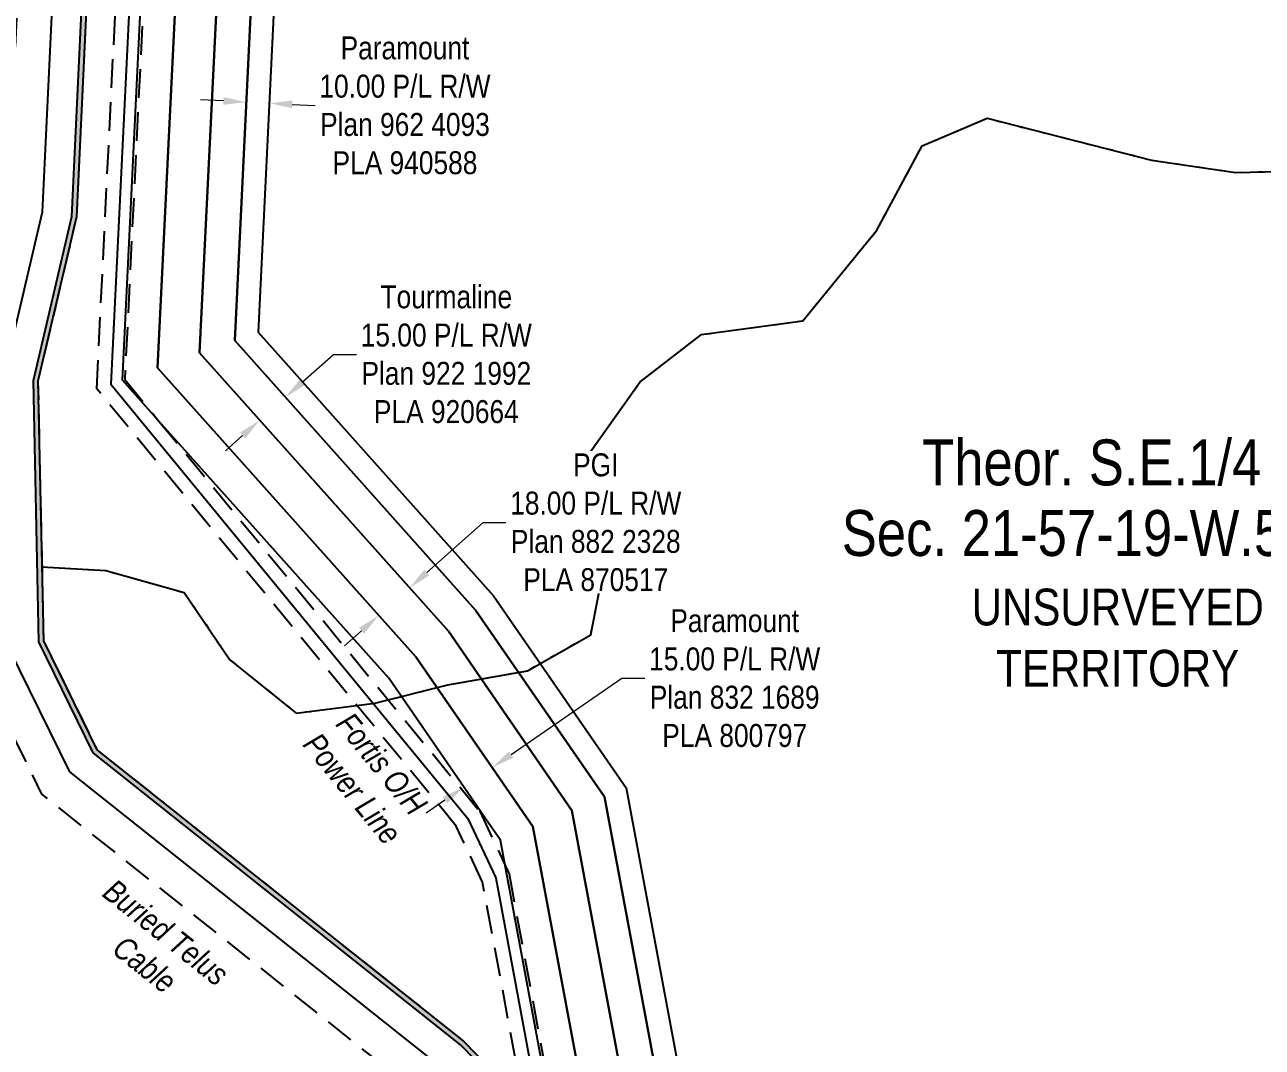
# Model space of a CAD drawing. Extents: x 511972 to 519868, y 5975265 to 5984215.
# Drawn here: x 515678 to 516216, y 5976514 to 5976960 of the extents above; entities that cross this region are included whole.
import ezdxf
from ezdxf.enums import TextEntityAlignment as Align

# ---------------------------------------------------------------- set-up
doc = ezdxf.new("R2010")
doc.units = 0
doc.header["$LTSCALE"] = 5
doc.header["$PDSIZE"] = 0.5
for name, pattern in [('foc-ACCESSROAD', [3.75, 2.5, -1.25]), ('foc-FLOWLINE', [3.75, 2.5, -1.25]), ('foc-WHEELTRACKS', [2, 0.4, -1.6])]:
    doc.linetypes.add(name, pattern=pattern)
doc.layers.get('Defpoints').update_dxf_attribs({"color": 9})
for name, color, linetype in [('AS-POWER', 104, 'foc-POWER'), ('AS-POWER-T', 104, 'Continuous'), ('AS-TELEPHONE-T', 224, 'Continuous'), ('AS-TELUS', 224, 'foc-TEL'), ('C-SYMBOL', 7, 'Continuous'), ('F-AR', 190, 'foc-ACCESSROAD'), ('F-EZE', 190, 'foc-FLOWLINE'), ('F-RW', 190, 'Continuous'), ('L-UNS-T', 3, 'Continuous'), ('P-TEMP-H', 41, 'Continuous'), ('P-TEMP_WORKSPACE', 46, 'Continuous'), ('T-WATER-P3', 160, 'foc-WHEELTRACKS')]:
    doc.layers.add(name, color=color, linetype=linetype)
doc.layers.add('F-RW-T', color=190, linetype='Continuous', lineweight=9)
doc.styles.add('175L', font='ARIALN.TTF', dxfattribs={"height": 20})
doc.styles.add('80CG', font='ARIALN.TTF', dxfattribs={"height": 10})
doc.styles.add('80L', font='ARIALN.TTF', dxfattribs={"height": 10})
doc.styles.add('foc-LtypeFont', font='ARIALN.TTF', dxfattribs={"height": 7.35})
doc.linetypes.add('foc-POWER', pattern='A,6,-1,["P",foc-LtypeFont,S=0.2,R=0,X=-0.625,Y=-0.75],-1.24,4', length=12.24)
doc.linetypes.add('foc-TEL', pattern='A,2,-1,["T",foc-LtypeFont,S=0.2,R=0,X=-0.425,Y=-0.75],-1.24,8', length=12.24)
doc.linetypes.add('foc-TOPO-flowdirection-NOLINE', pattern='A,0,[">",foc-LtypeFont,S=0.3,R=0,X=0,Y=-0.945],-20,[">",foc-LtypeFont,S=0.3,R=0,X=0,Y=-0.945],0', length=20)
doc.dimstyles.new('Compass 5 000', dxfattribs={"dimscale": 5, "dimtxt": 9, "dimasz": 2, "dimexe": 0.2, "dimexo": 0.0625, "dimgap": 0.5, "dimtad": 0, "dimtih": 1, "dimtoh": 1, "dimzin": 0, "dimdsep": 46, "dimtxsty": '80CG', "dimcen": 0.1, "dimse1": 1, "dimse2": 1, "dimclrd": 256, "dimclrt": 256, "dimaunit": 1, "dimadec": 4, "dimazin": 0, "dimtfac": 0.06, "dimtofl": 0, "dimtmove": 0, "dimatfit": 1, "dimfxl": 0.2, "dimtolj": 1, "dimtzin": 0, "dimlwd": -1, "dimarcsym": 0})

# ---------------------------------------------------------------- blocks, each defined once
blk = doc.blocks.new('*D463')
at = {"layer": 'Defpoints', "color": 0, "transparency": 16777216}
for p in [(515784.21, 5976925.49), (515773.85, 5976918.38), (515783.84, 5976917.89)]:
    blk.add_point(p, dxfattribs=at)
at = {"layer": 'F-RW-T', "transparency": 16777216}
for p, q in [((515764.24, 5976926.46), (515754.25, 5976926.95)), ((515794.19, 5976925), (515804.18, 5976924.51))]:
    blk.add_line(p, q, dxfattribs=at)
for points in [[(515764.32, 5976928.12), (515764.16, 5976924.79), (515774.22, 5976925.97)], [(515794.28, 5976926.66), (515794.11, 5976923.33), (515784.21, 5976925.49)]]:
    blk.add_solid(points, dxfattribs=at)
at = {"layer": 'F-RW-T', "transparency": 16777216, "insert": (515843.27, 5976924.51), "char_height": 10, "attachment_point": 5, "style": '80CG'}
blk.add_mtext('\\A1;Paramount\\P10.00 P/L R/W\\PPlan 962 4093\\PPLA 940588', dxfattribs=at)
blk = doc.blocks.new('*D464')
at = {"layer": 'Defpoints', "color": 0, "transparency": 16777216}
for p in [(515789.41, 5976799.48), (515791.25, 5976797.42), (515778.23, 5976789.5)]:
    blk.add_point(p, dxfattribs=at)
at = {"layer": 'F-RW-T', "transparency": 16777216}
for p, q in [((515798.71, 5976804.08), (515812.18, 5976816.1)), ((515812.18, 5976816.1), (515822.18, 5976816.1)), ((515772.61, 5976780.78), (515765.15, 5976774.12))]:
    blk.add_line(p, q, dxfattribs=at)
for points in [[(515797.6, 5976805.32), (515799.82, 5976802.84), (515791.25, 5976797.42)], [(515771.5, 5976782.02), (515773.72, 5976779.53), (515780.07, 5976787.44)]]:
    blk.add_solid(points, dxfattribs=at)
at = {"layer": 'F-RW-T', "transparency": 16777216, "insert": (515861.27, 5976816.1), "char_height": 10, "attachment_point": 5, "style": '80CG'}
blk.add_mtext('\\A1;Tourmaline\\P15.00 P/L R/W\\PPlan 922 1992\\PPLA 920664', dxfattribs=at)
blk = doc.blocks.new('*D465')
at = {"layer": 'Defpoints', "color": 0, "transparency": 16777216}
for p in [(515830.25, 5976731.23), (515816.83, 5976719.25), (515845.29, 5976714.38)]:
    blk.add_point(p, dxfattribs=at)
at = {"layer": 'F-RW-T', "transparency": 16777216}
for p, q in [((515852.75, 5976721.04), (515877.24, 5976742.9)), ((515877.24, 5976742.9), (515887.24, 5976742.9)), ((515824.41, 5976695.74), (515816.95, 5976689.08))]:
    blk.add_line(p, q, dxfattribs=at)
for points in [[(515851.64, 5976722.29), (515853.86, 5976719.8), (515845.29, 5976714.38)], [(515823.3, 5976696.99), (515825.52, 5976694.5), (515831.87, 5976702.4)]]:
    blk.add_solid(points, dxfattribs=at)
at = {"layer": 'F-RW-T', "transparency": 16777216, "insert": (515926.32, 5976742.9), "char_height": 10, "attachment_point": 5, "style": '80CG', "bg_fill": 3, "box_fill_scale": 1.1, "bg_fill_color": 256, "bg_fill_true_color": 13158600, "bg_fill_transparency": 0}
blk.add_mtext('\\A1;PGI \\P18.00 P/L R/W\\PPlan 882 2328\\PPLA 870517', dxfattribs=at)
blk = doc.blocks.new('*D466')
at = {"layer": 'Defpoints', "color": 0, "transparency": 16777216}
for p in [(515870.52, 5976651.66), (515858.18, 5976643.16), (515881.24, 5976636.11)]:
    blk.add_point(p, dxfattribs=at)
at = {"layer": 'F-RW-T', "transparency": 16777216}
for p, q in [((515889.48, 5976641.78), (515937.72, 5976675.03)), ((515937.72, 5976675.03), (515947.72, 5976675.03)), ((515860.66, 5976621.92), (515852.43, 5976616.25))]:
    blk.add_line(p, q, dxfattribs=at)
for points in [[(515888.53, 5976643.15), (515890.42, 5976640.41), (515881.24, 5976636.11)], [(515859.72, 5976623.3), (515861.61, 5976620.55), (515868.9, 5976627.6)]]:
    blk.add_solid(points, dxfattribs=at)
at = {"layer": 'F-RW-T', "transparency": 16777216, "insert": (515986.8, 5976675.03), "char_height": 10, "attachment_point": 5, "style": '80CG'}
blk.add_mtext('\\A1;Paramount\\P15.00 P/L R/W\\PPlan 832 1689\\PPLA 800797', dxfattribs=at)

msp = doc.modelspace()

# ---------------------------------------------------------------- hatches: boundary and pattern name
at = {"layer": 'P-TEMP-H'}
h = msp.add_hatch(color=256, dxfattribs=at)
h.dxf.hatch_style = 1
h.paths.add_polyline_path([(519039.308, 5977246.817), (519040.503, 5977225.676), (519031.892, 5977162.661), (519002.81, 5977129.239), (518950.888, 5977082.045), (518836.345, 5977007.945), (518819.786, 5976988.947), (518773.087, 5976837.636), (518757.58, 5976787.392), (518671.11, 5976716.603), (518506.374, 5976679.903), (518348.182, 5976683.041), (518348.329, 5976699.954), (518328.117, 5976700.13), (518053.69, 5976641.825), (517980.701, 5976647.168), (517950.352, 5976649.389), (517894.984, 5976663.858), (517808.012, 5976687.313), (517576.881, 5976649.573), (517494.586, 5976644.063), (517269.826, 5976708.729), (517147.071, 5976725.819), (517036.557, 5976741.205), (517009.529, 5976723.72), (516851.159, 5976621.27), (516635.748, 5976477.054), (516416.666, 5976336.586), (516357.029, 5976295.087), (516293.178, 5976249.926), (516274.41, 5976236.637), (516261.979, 5976227.831), (516212.042, 5976192.463), (516179.15, 5976170.131), (516068.309, 5976099.27), (516037.555, 5976082.329), (516032.965, 5976079.8), (516020.417, 5976076.767), (516014.176, 5976075.259), (516001.002, 5976073.681), (515996.826, 5976073.18), (515984.243, 5976071.673), (515977.306, 5976070.841), (515983.999, 5976082.848), (516003.78, 5976118.328), (516012.294, 5976133.6), (516014.17, 5976136.965), (516014.288, 5976142.298), (516014.811, 5976165.881), (516014.929, 5976171.212), (516015.422, 5976193.43), (516018.46, 5976330.423), (516003.542, 5976357.447), (516000.398, 5976363.142), (515980.464, 5976399.25), (515907.384, 5976474.367), (515893.553, 5976488.584), (515867.461, 5976515.404), (515707.572, 5976642.581), (515683.951, 5976690.882), (515681.53, 5976804.666), (515698.302, 5976876.217), (515703.917, 5976996.54), (515704.194, 5977002.468), (515704.719, 5977013.715), (515703.854, 5977014.886), (515682.989, 5977043.142), (515518.306, 5977134.111), (515415.974, 5977190.636), (515385.148, 5977207.664), (515327.158, 5977239.698), (515251.89, 5977266.369), (515233.034, 5977273.05), (515022.513, 5977347.656), (514959.417, 5977374.749), (514950.203, 5977378.58), (514857.871, 5977416.89), (514848.648, 5977420.73), (514842.487, 5977423.286), (514839.106, 5977424.69), (514833.562, 5977426.992), (514724.088, 5977472.513), (514717.579, 5977475.219), (514693.85, 5977485.732), (514378.419, 5977625.475), (514363.494, 5977632.089), (514348.57, 5977638.701), (514338.618, 5977643.111), (514326.662, 5977648.408), (514314.194, 5977653.933), (514202.077, 5977745.634), (514185.874, 5977782.259), (514185.058, 5977795.031), (514183.132, 5977825.181), (514156.798, 5978237.545), (514159.122, 5978252.233), (514164.601, 5978266.056), (514172.973, 5978278.343), (514305.736, 5978402.563), (514333.165, 5978441.871), (514351.823, 5978486.02), (514377.442, 5978618.905), (514381.015, 5978621.773), (514594.441, 5978793.597), (514576.66, 5978815.369), (514690.54, 5978907.014), (514720.627, 5978931.227), (514840.617, 5979027.789), (514872.005, 5979042.436), (514872.729, 5979042.773), (514881.124, 5979046.69), (514921.096, 5979055.704), (514959.761, 5979059.853), (514965.434, 5979060.462), (514993.972, 5979063.999), (515037.687, 5979092.063), (515050.295, 5979100.157), (515156.829, 5979168.553), (515249.98, 5979197.491), (515349.347, 5979234.716), (515382.644, 5979257.638), (515406.465, 5979281.211), (515423.176, 5979312.517), (515451.48, 5979414.512), (515453.06, 5979428.271), (515469.158, 5979568.549), (515511.174, 5979653.638), (515545.903, 5979723.97), (515688.11, 5979934.252), (515688.111, 5979934.253), (515689.766, 5979933.134), (515689.765, 5979933.132), (515547.635, 5979722.963), (515512.966, 5979652.753), (515471.104, 5979567.976), (515455.046, 5979428.043), (515453.448, 5979414.128), (515425.043, 5979311.771), (515408.086, 5979280.003), (515383.924, 5979256.092), (515350.278, 5979232.931), (515250.628, 5979195.599), (515157.68, 5979166.724), (515051.375, 5979098.475), (515038.767, 5979090.381), (514994.669, 5979062.071), (514965.664, 5979058.476), (514959.975, 5979057.865), (514921.424, 5979053.729), (514881.774, 5979044.787), (514873.574, 5979040.962), (514872.851, 5979040.624), (514841.682, 5979026.08), (514721.88, 5978929.67), (514691.793, 5978905.457), (514579.482, 5978815.074), (514597.262, 5978793.302), (514382.267, 5978620.215), (514379.266, 5978617.806), (514353.746, 5978485.436), (514334.924, 5978440.899), (514307.255, 5978401.247), (514174.5, 5978277.035), (514166.378, 5978265.113), (514161.061, 5978251.702), (514158.807, 5978237.451), (514185.127, 5977825.309), (514187.053, 5977795.158), (514187.846, 5977782.742), (514203.712, 5977746.879), (514315.25, 5977655.651), (514327.472, 5977650.235), (514339.428, 5977644.938), (514349.379, 5977640.528), (514364.304, 5977633.916), (514379.229, 5977627.303), (514694.659, 5977487.56), (514718.367, 5977477.056), (514724.855, 5977474.359), (514834.329, 5977428.838), (514839.873, 5977426.536), (514843.253, 5977425.132), (514849.415, 5977422.576), (514858.638, 5977418.736), (514950.97, 5977380.426), (514960.195, 5977376.59), (515023.242, 5977349.519), (515233.702, 5977274.934), (515252.557, 5977268.253), (515327.981, 5977241.527), (515386.115, 5977209.413), (515416.94, 5977192.386), (515519.273, 5977135.86), (515684.338, 5977044.681), (515705.461, 5977016.074), (515706.748, 5977014.331), (515706.19, 5977002.375), (515705.914, 5976996.447), (515700.29, 5976875.94), (515683.533, 5976804.456), (515685.94, 5976691.364), (515709.17, 5976643.864), (515868.805, 5976516.889), (515894.986, 5976489.978), (515908.817, 5976475.761), (515982.084, 5976400.452), (516002.148, 5976364.108), (516005.292, 5976358.413), (516020.471, 5976330.918), (516017.42, 5976193.386), (516016.928, 5976171.167), (516016.81, 5976165.836), (516016.287, 5976142.254), (516016.157, 5976136.425), (516014.04, 5976132.627), (516005.526, 5976117.355), (515985.745, 5976081.874), (515980.961, 5976073.292), (515984.005, 5976073.657), (515996.588, 5976075.165), (516000.764, 5976075.665), (516013.822, 5976077.23), (516019.947, 5976078.71), (516032.235, 5976081.68), (516036.591, 5976084.079), (516067.287, 5976100.989), (516178.05, 5976171.8), (516210.903, 5976194.106), (516260.824, 5976229.462), (516273.255, 5976238.268), (516292.024, 5976251.558), (516355.881, 5976296.724), (516415.555, 5976338.249), (516634.653, 5976478.726), (516850.06, 5976622.94), (517008.443, 5976725.398), (517036.096, 5976743.287), (517147.346, 5976727.798), (517270.242, 5976710.689), (517494.802, 5976646.081), (517576.653, 5976651.561), (517808.116, 5976689.355), (517895.497, 5976665.79), (517950.681, 5976651.369), (517980.847, 5976649.161), (518053.553, 5976643.84), (518327.916, 5976702.13), (518350.345, 5976701.935), (518350.198, 5976685), (518506.174, 5976681.906), (518670.212, 5976718.451), (518755.848, 5976788.557), (518771.177, 5976838.225), (518818.001, 5976989.941), (518835.023, 5977009.471), (518949.665, 5977083.634), (519001.379, 5977130.639), (519029.992, 5977163.523), (519038.496, 5977225.756), (519037.331, 5977246.384)])

# ---------------------------------------------------------------- linework, layer by layer
at = {"layer": 'AS-POWER', "flags": 128}
msp.add_lwpolyline([(514837.306, 5977426.451), (514826.48, 5977397.961), (514831.007, 5977396.147), (515359.585, 5977184.262), (515522.104, 5977102.075), (515624.66, 5977050.21), (515708.915, 5977007.717), (515720.324, 5977001.832), (515724.878, 5976999.542), (515715.199, 5976803.163), (515870.698, 5976613.863), (515882.809, 5976588.022), (515900.88, 5976491.077), (515904.179, 5976473.383), (516006.446, 5976368.289), (516009.78, 5976364.861), (516011.087, 5976359.954), (516015.75, 5976342.427), (516012.439, 5976193.212), (516012.085, 5976177.261), (515991.612, 5976080.631), (515989.871, 5976072.415), (515985.465, 5976051.617), (515945.585, 5975863.399), (515939.381, 5975834.118), (515958.643, 5975708.594), (515960.917, 5975693.776), (515986.882, 5975524.589), (515979.697, 5975499.415), (515885.703, 5975384.882), (515806.586, 5975288.486)], dxfattribs=at)
at = {"layer": 'AS-TELUS', "flags": 128}
msp.add_lwpolyline([(514173.056, 5977779.12), (514191.451, 5977737.541), (514307.326, 5977642.765), (514321.399, 5977636.529), (514333.355, 5977631.232), (514343.306, 5977626.822), (514358.232, 5977620.21), (514373.156, 5977613.597), (514688.587, 5977473.853), (514712.453, 5977463.28), (514719.101, 5977460.516), (514828.573, 5977414.996), (514834.124, 5977412.691), (514837.503, 5977411.287), (514843.662, 5977408.733), (514852.884, 5977404.893), (514945.225, 5977366.579), (514954.36, 5977362.781), (515017.775, 5977335.551), (515228.694, 5977260.804), (515247.551, 5977254.123), (515321.811, 5977227.809), (515378.866, 5977196.291), (515409.691, 5977179.264), (515512.024, 5977122.738), (515674.223, 5977033.142), (515691.525, 5977009.71), (515691.216, 5977003.074), (515690.939, 5976997.145), (515685.379, 5976878.017), (515668.505, 5976806.032), (515671.023, 5976687.744), (515697.19, 5976634.238), (515858.725, 5976505.752), (515884.24, 5976479.524), (515898.072, 5976465.307), (515969.934, 5976391.442), (515989.024, 5976356.863), (515992.168, 5976351.168), (516005.394, 5976327.21), (516002.433, 5976193.718), (516001.94, 5976171.5), (516001.822, 5976166.168), (516001.299, 5976142.586), (516001.252, 5976140.475), (516000.946, 5976139.926), (515992.432, 5976124.655), (515972.652, 5976089.174), (515967.867, 5976080.592), (515955.953, 5976059.222)], dxfattribs=at)
at = {"layer": 'F-AR', "flags": 128}
for points in [[(515994.865, 5980334.331), (515927.111, 5980234.134), (515591.43, 5979737.725), (515571.904, 5979708.853), (515569.724, 5979704.439), (515511.39, 5979586.302), (515498.374, 5979559.943), (515483.276, 5979428.38), (515481.007, 5979408.608), (515448.794, 5979296.797), (515430.792, 5979263.075), (515401.857, 5979234.442), (515363.313, 5979207.912), (515259.701, 5979169.096), (515168.554, 5979140.781), (515066.35, 5979075.262), (515053.733, 5979067.175), (515006.988, 5979037.21), (515004.656, 5979035.715), (514991.917, 5979033.911), (514971.11, 5979030.965), (514969.138, 5979030.686), (514926.021, 5979026.062), (514890.55, 5979018.062), (514856.504, 5979002.008), (514720.738, 5978892.709), (514690.651, 5978868.487), (514382.267, 5978620.215), (514379.266, 5978617.806), (514353.746, 5978485.436), (514334.924, 5978440.899), (514307.255, 5978401.247), (514174.5, 5978277.035), (514166.378, 5978265.113), (514161.061, 5978251.702), (514158.807, 5978237.451), (514185.127, 5977825.309), (514187.053, 5977795.158), (514187.846, 5977782.742), (514203.712, 5977746.879), (514315.25, 5977655.651), (514327.472, 5977650.235), (514339.428, 5977644.938), (514349.379, 5977640.528), (514364.304, 5977633.916), (514379.229, 5977627.303), (514694.659, 5977487.56), (514718.367, 5977477.056), (514724.855, 5977474.359), (514834.329, 5977428.838), (514839.873, 5977426.536), (514843.253, 5977425.132), (514849.415, 5977422.576), (514858.638, 5977418.736), (514950.97, 5977380.426), (514960.195, 5977376.59), (515023.242, 5977349.519), (515233.702, 5977274.934), (515252.557, 5977268.253), (515327.981, 5977241.527), (515386.115, 5977209.413), (515416.94, 5977192.386), (515519.273, 5977135.86), (515684.338, 5977044.681), (515705.461, 5977016.074), (515706.748, 5977014.331), (515706.19, 5977002.375), (515705.914, 5976996.447), (515700.29, 5976875.94), (515683.533, 5976804.456), (515685.94, 5976691.364), (515709.17, 5976643.864), (515868.805, 5976516.889), (515894.986, 5976489.978), (515908.817, 5976475.761), (515982.084, 5976400.452), (516002.148, 5976364.108), (516005.292, 5976358.413), (516020.471, 5976330.918), (516017.42, 5976193.386), (516016.928, 5976171.167), (516016.81, 5976165.836), (516016.287, 5976142.254), (516016.157, 5976136.425), (516014.04, 5976132.627), (516005.526, 5976117.355), (515985.745, 5976081.874), (515980.961, 5976073.292), (515968.852, 5976051.572), (515944.491, 5976007.875), (515931.078, 5975920.955), (515939.719, 5975864.642), (515944.426, 5975833.967), (515963.55, 5975709.345), (515965.825, 5975694.518), (515966.166, 5975692.3), (515968.44, 5975677.477), (515993.602, 5975513.525), (515994.257, 5975509.252), (515991.571, 5975505.98), (515991.084, 5975505.386), (515895.354, 5975388.738), (515813.092, 5975288.511)], [(515774.153, 5975288.366), (515856.417, 5975388.594), (515962.566, 5975517.938), (515936.163, 5975689.98), (515933.89, 5975704.799), (515931.853, 5975718.07), (515928.242, 5975741.603), (515914.375, 5975831.972), (515913.449, 5975838.004), (515900.718, 5975920.968), (515915.657, 5976017.779), (515986.323, 5976144.534), (515987.403, 5976193.275), (515990.292, 5976323.496), (515957.763, 5976382.419), (515883.163, 5976459.097), (515878.792, 5976463.59), (515848.629, 5976494.595), (515685.189, 5976624.596), (515656.081, 5976684.118), (515653.452, 5976807.61), (515670.443, 5976880.098), (515675.869, 5976996.339), (515676.277, 5977005.082), (515664.092, 5977021.584), (515621.957, 5977044.858), (515519.383, 5977101.519), (515353.343, 5977193.235), (515315.631, 5977214.067), (515195.672, 5977256.575), (515012.433, 5977321.514), (514948.523, 5977348.945), (514837.903, 5977394.866), (514831.64, 5977397.469), (514820.55, 5977402.08), (514814.725, 5977404.47), (514724.95, 5977441.824), (514720.573, 5977443.643), (514706.498, 5977449.495), (514701.802, 5977451.575), (514694.755, 5977454.698), (514355.249, 5977605.108), (514340.325, 5977611.72), (514325.4, 5977618.334), (514320.716, 5977620.409), (514315.45, 5977622.742), (514308.77, 5977625.702), (514299.39, 5977629.858), (514179.17, 5977728.188), (514158.241, 5977775.492), (514156.991, 5977795.05), (514155.066, 5977825.201), (514151.474, 5977881.446), (514128.65, 5978238.856), (514131.942, 5978259.671), (514139.707, 5978279.262), (514151.573, 5978296.676), (514284.452, 5978421.004), (514308.512, 5978455.484), (514324.878, 5978494.212), (514328.5, 5978513.004), (514349.149, 5978620.096), (514351.928, 5978634.518), (514358.324, 5978639.665), (514383.802, 5978660.166), (514405.348, 5978677.504), (514690.54, 5978907.014), (514720.627, 5978931.227), (514840.617, 5979027.789), (514872.005, 5979042.436), (514872.729, 5979042.773), (514881.124, 5979046.69), (514921.096, 5979055.704), (514959.761, 5979059.853), (514965.434, 5979060.462), (514993.972, 5979063.999), (515037.687, 5979092.063), (515050.295, 5979100.157), (515156.829, 5979168.553), (515249.98, 5979197.491), (515349.347, 5979234.716), (515382.644, 5979257.638), (515406.465, 5979281.211), (515423.176, 5979312.517), (515451.48, 5979414.512), (515453.06, 5979428.271), (515469.158, 5979568.549), (515511.174, 5979653.638), (515545.903, 5979723.97), (515688.11, 5979934.252), (515886.731, 5980227.99), (515890.801, 5980234.006), (515897.396, 5980243.766), (515958.555, 5980334.203)]]:
    msp.add_lwpolyline(points, dxfattribs=at)
at = {"layer": 'F-EZE'}
for points in [[(515939.719, 5975864.642), (515979.599, 5976052.86), (515984.005, 5976073.657), (515985.746, 5976081.874), (516006.102, 5976177.955), (516006.444, 5976193.345), (516009.736, 5976341.709), (516005.292, 5976358.413), (516004.389, 5976361.804), (516002.148, 5976364.108), (515900.792, 5976468.266), (515883.163, 5976459.097), (515874.522, 5976454.706), (515871.77, 5976460.036), (515878.792, 5976463.591), (515898.039, 5976473.596), (515894.986, 5976489.978), (515877.054, 5976586.17), (515865.587, 5976610.638), (515709.096, 5976801.146), (515718.696, 5976995.938)], [(515730.736, 5976996.536), (515721.306, 5976805.187), (515736.187, 5976787.071), (515875.81, 5976617.094), (515886.862, 5976593.515), (515888.567, 5976589.877), (515909.746, 5976476.268)]]:
    msp.add_lwpolyline(points, dxfattribs=at)
at = {"layer": 'F-RW', "flags": 128}
for points in [[(516273.443, 5976262.668), (516082.522, 5976297.213), (516063.15, 5976317.126), (516053.375, 5976327.172), (516038.715, 5976342.241), (516022.054, 5976359.366), (516021.735, 5976359.694), (516021.123, 5976360.324), (515982.084, 5976400.452), (515908.817, 5976475.761), (515886.862, 5976593.515), (515886.14, 5976597.388), (515884.813, 5976604.505), (515878.519, 5976613.639), (515872.189, 5976622.824), (515836.202, 5976675.043), (515745.051, 5976777.142), (515736.187, 5976787.071), (515720.296, 5976804.87), (515729.633, 5976996.532)], [(515744.645, 5976996.586), (515735.567, 5976810.275), (515848.012, 5976684.324), (515898.966, 5976610.387), (515922.723, 5976482.965), (516021.589, 5976381.343), (516039.181, 5976363.26), (516053.841, 5976348.19), (516063.616, 5976338.143), (516089.917, 5976311.109), (516287.717, 5976275.319), (516288.997, 5976274.192), (516296.671, 5976267.438), (516304.343, 5976260.685), (516319.958, 5976247.207), (516323.01, 5976244.304), (516325.918, 5976241.692), (516330.767, 5976237.423), (516356.17, 5976215.063), (516379.269, 5976194.734), (516388.461, 5976186.64), (516516.377, 5976161.122), (516603.253, 5976095.626)], [(515967.004, 5975930.824), (515995.904, 5976054.814), (515997.556, 5976061.899), (516000.764, 5976075.665), (516002.361, 5976082.517), (516014.04, 5976132.627), (516016.286, 5976142.254), (516016.81, 5976165.836), (516016.928, 5976171.167), (516017.42, 5976193.385), (516020.47, 5976330.917), (516020.982, 5976353.989), (516021.08, 5976358.417), (516021.095, 5976359.069), (516021.123, 5976360.324), (516021.155, 5976361.786), (516021.188, 5976363.287), (516021.589, 5976381.343), (515922.723, 5976482.965), (515898.966, 5976610.387), (515848.012, 5976684.324), (515735.567, 5976810.275), (515744.645, 5976996.586)], [(515962.735, 5975833.264), (516014.907, 5976057.091), (516016.409, 5976063.536), (516019.947, 5976078.71), (516021.216, 5976084.153), (516034.231, 5976139.991), (516034.937, 5976171.839), (516035.07, 5976177.856), (516035.416, 5976193.451), (516038.715, 5976342.241), (516039.181, 5976363.26), (516039.74, 5976388.482), (515939.41, 5976491.609), (515915.949, 5976617.444), (515862.184, 5976695.46), (515753.894, 5976816.757), (515762.658, 5976996.651)], [(515762.658, 5976996.651), (515753.894, 5976816.757), (515862.184, 5976695.46), (515915.949, 5976617.444), (515939.41, 5976491.609), (516039.74, 5976388.482), (516039.181, 5976363.26), (516038.715, 5976342.241), (516035.416, 5976193.451), (516035.07, 5976177.856), (516034.937, 5976171.839), (516034.231, 5976139.991), (516021.216, 5976084.153), (516019.947, 5976078.71), (516016.409, 5976063.536), (516014.907, 5976057.091), (515962.735, 5975833.264)], [(515977.991, 5975832.677), (516022.911, 5976025.391), (516024.369, 5976031.645), (516027.471, 5976044.952), (516029.017, 5976051.589), (516031.166, 5976060.808), (516032.121, 5976064.9), (516035.264, 5976078.386), (516036.591, 5976084.079), (516038.427, 5976091.957), (516049.184, 5976138.103), (516049.893, 5976170.091), (516050.027, 5976176.117), (516050.412, 5976193.507), (516053.375, 5976327.172), (516053.841, 5976348.19), (516054.867, 5976394.431), (515953.317, 5976498.812), (515930.102, 5976623.324), (515873.992, 5976704.742), (515769.166, 5976822.16), (515777.671, 5976996.706)], [(515777.671, 5976996.706), (515769.166, 5976822.16), (515873.992, 5976704.742), (515930.102, 5976623.324), (515953.317, 5976498.812), (516054.867, 5976394.431), (516053.841, 5976348.19), (516053.375, 5976327.172), (516050.412, 5976193.507), (516050.027, 5976176.117), (516049.893, 5976170.091), (516049.184, 5976138.103), (516038.407, 5976091.872), (516036.591, 5976084.079), (516035.264, 5976078.386), (516032.121, 5976064.9), (516031.166, 5976060.808), (516029.017, 5976051.589), (516027.47, 5976044.952), (516024.368, 5976031.646), (516022.909, 5976025.392), (515977.991, 5975832.677)], [(515787.679, 5976996.742), (515779.349, 5976825.762), (515881.868, 5976710.927), (515939.537, 5976627.248), (515962.588, 5976503.616), (516064.953, 5976398.399), (516063.616, 5976338.143), (516063.15, 5976317.126), (516060.41, 5976193.545), (516059.998, 5976174.957), (516059.864, 5976168.932), (516058.614, 5976112.524), (516056.457, 5976103.272), (516056.13, 5976101.871), (516054.251, 5976093.808), (516053.254, 5976089.531), (516049.888, 5976075.091), (516048.136, 5976067.572), (516046.786, 5976061.781), (516045.239, 5976055.143), (516042.137, 5976041.835), (516040.699, 5976035.665), (515993.248, 5975832.091)]]:
    msp.add_lwpolyline(points, dxfattribs=at)
at = {"layer": 'P-TEMP_WORKSPACE', "flags": 128}
for points in [[(515893.553, 5976488.584), (515867.461, 5976515.404), (515707.572, 5976642.581), (515683.951, 5976690.882), (515681.53, 5976804.666), (515698.302, 5976876.217), (515703.917, 5976996.54)], [(515705.914, 5976996.447), (515700.29, 5976875.94), (515683.533, 5976804.456), (515685.94, 5976691.364), (515709.17, 5976643.864), (515868.805, 5976516.889), (515894.986, 5976489.978)]]:
    msp.add_lwpolyline(points, dxfattribs=at)
at = {"layer": 'T-WATER-P3', "flags": 128}
for points in [[(515685.189, 5976723.596), (515713.048, 5976721.939), (515747.169, 5976712.351), (515767.092, 5976683.076), (515795.97, 5976659.846), (515830.093, 5976664.097), (515861.907, 5976672.12), (515896.605, 5976678.283), (515924.103, 5976693.951), (515932.634, 5976737.324), (515917.056, 5976763.9), (515945.532, 5976804.027), (515972.3, 5976824.709), (516016.462, 5976830.721), (516048.653, 5976870.14), (516068.34, 5976906.931), (516096.652, 5976918.926), (516168.288, 5976900.74), (516204.8, 5976895.366)], [(516204.8, 5976895.366), (516236.919, 5976896.039), (516283.328, 5976901.615), (516326.395, 5976892.474), (516334.396, 5976890.776), (516342.395, 5976888.56), (516366.71, 5976881.821), (516397.095, 5976875.5), (516402.946, 5976872.778), (516410.946, 5976869.057)]]:
    msp.add_lwpolyline(points, dxfattribs=at)
at = {"layer": 'T-WATER-P3', "linetype": 'foc-TOPO-flowdirection-NOLINE', "flags": 128}
for points in [[(515685.189, 5976723.596), (515713.048, 5976721.939), (515747.169, 5976712.351), (515767.092, 5976683.076), (515795.97, 5976659.846), (515830.093, 5976664.097), (515861.907, 5976672.12), (515896.605, 5976678.283), (515924.103, 5976693.951), (515932.634, 5976737.324), (515917.056, 5976763.9), (515945.532, 5976804.027), (515972.3, 5976824.709), (516016.462, 5976830.721), (516048.653, 5976870.14), (516068.34, 5976906.931), (516096.652, 5976918.926), (516168.288, 5976900.74), (516204.8, 5976895.366)], [(516204.8, 5976895.366), (516236.919, 5976896.039), (516283.328, 5976901.615), (516326.395, 5976892.474), (516334.396, 5976890.776), (516342.395, 5976888.56), (516366.71, 5976881.821), (516397.095, 5976875.5), (516402.946, 5976872.778), (516410.946, 5976869.057)]]:
    msp.add_lwpolyline(points, dxfattribs=at)

# ---------------------------------------------------------------- texts
at = {"layer": 'AS-POWER-T', "insert": (515818.803, 5976663.091), "char_height": 9.99404, "attachment_point": 1, "rotation": 309.40106, "style": '80L'}
msp.add_mtext_dynamic_manual_height_columns('\\pi2.5689;{\\fArial Narrow|b0|i1|c0|p34;Fortis O/H \\P\\pi0.34309;Power Line}', width=57.1191, gutter_width=50, heights=[0], dxfattribs=at)
at = {"layer": 'AS-TELEPHONE-T', "insert": (515716.948, 5976588.45), "char_height": 9.99404, "attachment_point": 1, "rotation": 321.50101, "style": '80L'}
msp.add_mtext_dynamic_manual_height_columns('\\pi0.31798;{\\fArial Narrow|b0|i1|c0|p34;Buried Telus\\P\\pi15.79; Cable}', width=64.38377, gutter_width=50, heights=[0], dxfattribs=at)
at = {"layer": 'C-SYMBOL', "color": 3, "style": '175L'}
for s, p in [('Theor. S.E.1/4', (516142.191, 5976753.04)), ('Sec. 21-57-19-W.5M.', (516142.191, 5976722.296))]:
    msp.add_text(s, height=19.98808, dxfattribs=at).set_placement(p, align=Align.BOTTOM_CENTER)
at = {"layer": 'L-UNS-T', "color": 3, "insert": (516153.52, 5976692.609), "char_height": 15.99046, "attachment_point": 5, "style": '80L'}
msp.add_mtext_dynamic_manual_height_columns('UNSURVEYED TERRITORY', width=126.41375, gutter_width=47.5, heights=[0], dxfattribs=at)

# ---------------------------------------------------------------- dimensions: what is measured, and where the dimension line sits
at = {"layer": 'F-RW-T'}
dim = msp.add_aligned_dim(p1=(515773.854, 5976918.378), p2=(515783.837, 5976917.891), distance=7.603, text='Paramount\\P10.00 P/L R/W\\PPlan 962 4093\\PPLA 940588', dimstyle='Compass 5 000', dxfattribs=at)
dim.commit()
dim.dimension.update_dxf_attribs({"geometry": '*D463', "text_midpoint": (515843.269, 5976924.512)})
for base, p1, p2, angle, text, picture, middle in [((515791.253, 5976797.42), (515778.232, 5976789.496), (515789.414, 5976799.479), 41.75718, 'Tourmaline\\P15.00 P/L R/W\\PPlan 922 1992\\PPLA 920664', '*D464', (515861.268, 5976816.105)), ((515881.242, 5976636.105), (515858.177, 5976643.155), (515870.521, 5976651.662), 34.57284, 'Paramount\\P15.00 P/L R/W\\PPlan 832 1689\\PPLA 800797', '*D466', (515986.805, 5976675.026))]:
    dim = msp.add_linear_dim(base=base, p1=p1, p2=p2, angle=angle, text=text, dimstyle='Compass 5 000', dxfattribs=at)
    dim.commit()
    dim.dimension.update_dxf_attribs({"geometry": picture, "text_midpoint": middle, "dimtype": 161})

# ---------------------------------------------------------------- next in the draw order: dimensions: what is measured, and where the dimension line sits
dim = msp.add_linear_dim(base=(515845.29, 5976714.384), p1=(515816.831, 5976719.25), p2=(515830.25, 5976731.23), angle=41.75749, text='PGI \\P18.00 P/L R/W\\PPlan 882 2328\\PPLA 870517', dimstyle='Compass 5 000', override={"dimtfill": 1}, dxfattribs=at)
dim.commit()
dim.dimension.update_dxf_attribs({"geometry": '*D465', "text_midpoint": (515926.322, 5976742.904), "dimtype": 161})

doc.saveas('drawing.dxf')
